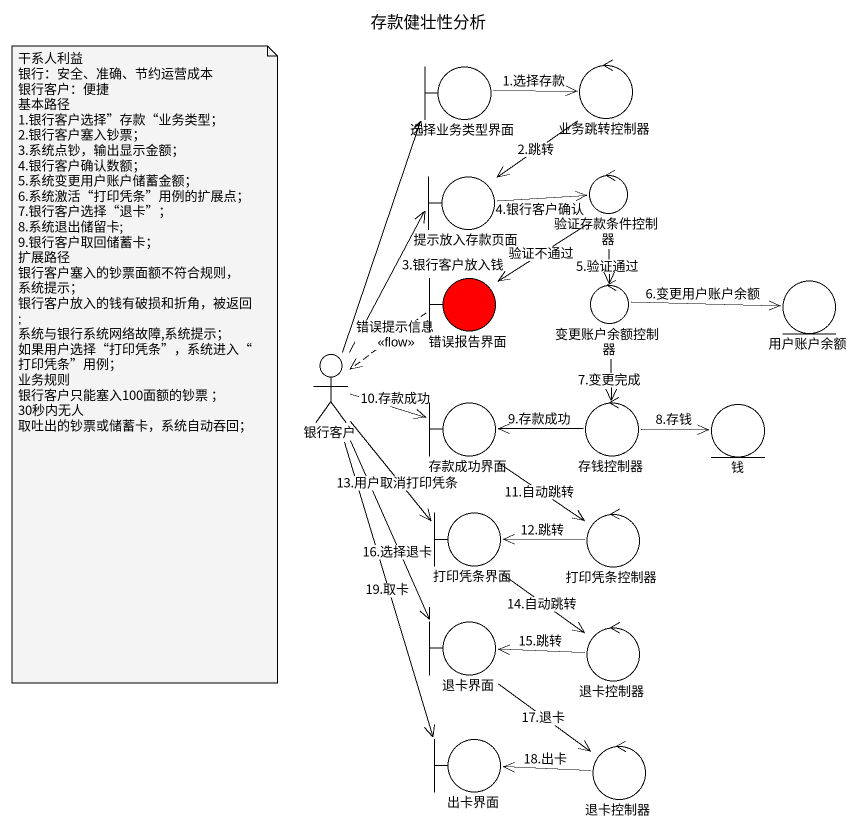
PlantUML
@startuml
title 存款健壮性分析
control 业务跳转控制器
boundary 选择业务类型界面
boundary 提示放入存款页面
control 验证存款条件控制器
boundary 错误报告界面 #FF0000
entity 用户账户余额
control 变更账户余额控制器
actor 银行客户
boundary 存款成功界面
control 存钱控制器
entity 钱
boundary 打印凭条界面
control 打印凭条控制器
boundary 退卡界面
control 退卡控制器
boundary 出卡界面
control "退卡控制器" as 退卡控制器_2
业务跳转控制器 --> 提示放入存款页面 : 2.跳转
选择业务类型界面 -right-> 业务跳转控制器 : 1.选择存款
提示放入存款页面 -right-> 验证存款条件控制器 : 4.银行客户确认
验证存款条件控制器 --> 错误报告界面 : 验证不通过
验证存款条件控制器 --> 变更账户余额控制器 : 5.验证通过
错误报告界面 ..> 银行客户 : 错误提示信息\n<<flow>>
变更账户余额控制器 -right-> 用户账户余额 : 6.变更用户账户余额
变更账户余额控制器 --> 存钱控制器 : 7.变更完成
银行客户 -up-> 选择业务类型界面
银行客户 -up-> 提示放入存款页面 : 3.银行客户放入钱
银行客户 -right-> 存款成功界面 : 10.存款成功
银行客户 --> 打印凭条界面 : 13.用户取消打印凭条
银行客户 --> 退卡界面 : 16.选择退卡
银行客户 --> 出卡界面 : 19.取卡
存款成功界面 --> 打印凭条控制器 : 11.自动跳转
存钱控制器 -left-> 存款成功界面 : 9.存款成功
存钱控制器 -right-> 钱 : 8.存钱
打印凭条界面 --> 退卡控制器 : 14.自动跳转
打印凭条控制器 -left-> 打印凭条界面 : 12.跳转
退卡界面 --> 退卡控制器_2 : 17.退卡
退卡控制器 -left-> 退卡界面 : 15.跳转
退卡控制器_2 -left-> 出卡界面 : 18.出卡
note as N1
  干系人利益
  银行：安全、准确、节约运营成本
  银行客户：便捷
  基本路径
  1.银行客户选择”存款“业务类型；
  2.银行客户塞入钞票；
  3.系统点钞，输出显示金额；
  4.银行客户确认数额；
  5.系统变更用户账户储蓄金额；
  6.系统激活“打印凭条”用例的扩展点；
  7.银行客户选择“退卡”；
  8.系统退出储留卡;
  9.银行客户取回储蓄卡；
  扩展路径
  银行客户塞入的钞票面额不符合规则， 系统提示；
  银行客户放入的钱有破损和折角，被返回;
  系统与银行系统网络故障,系统提示；
  如果用户选择“打印凭条”，系统进入“打印凭条”用例；
  业务规则
  银行客户只能塞入100面额的钞票 ；
  30秒内无人 取吐出的钞票或储蓄卡，系统自动吞回；
end note
@enduml
